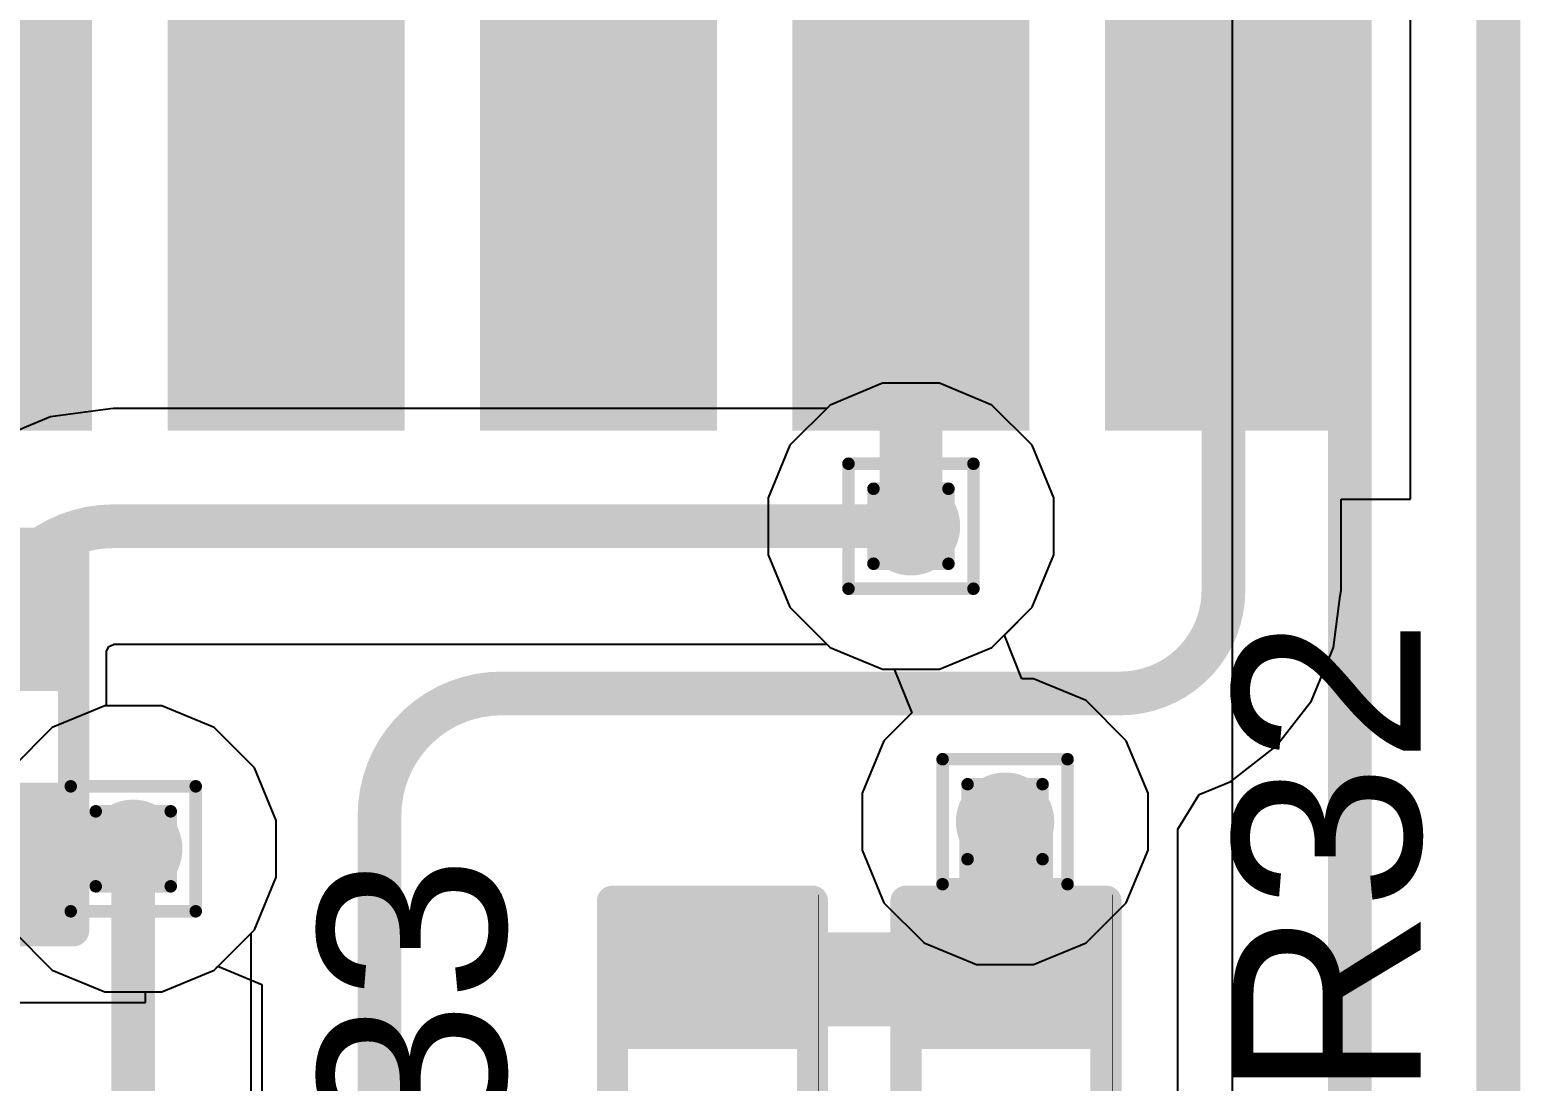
# Model space of a CAD drawing. Header units: inches. Extents: x -18 to 5357, y -8 to 5291.
# Drawn here: x 22.95 to 29.01, y 39.49 to 43.77 of the extents above; entities that cross this region are included whole.
import ezdxf

# ---------------------------------------------------------------- set-up
doc = ezdxf.new("R2010")
doc.units = ezdxf.units.IN
for name, color, linetype in [('Bottom Layer', 5, 'Continuous'), ('Drill Drawing', 1, 'Continuous'), ('Ground', 16, 'Continuous'), ('Power', 76, 'Continuous'), ('Top Layer', 1, 'Continuous'), ('Top Overlay', 2, 'Continuous'), ('Top Paste', 8, 'Continuous'), ('Top Solder', 216, 'Continuous'), ('Via Holes', 16, 'Continuous')]:
    doc.layers.add(name, color=color, linetype=linetype)
doc.styles.add('Arial', font='', dxfattribs={"height": 0.2})
doc.styles.get('Arial').set_extended_font_data('Arial')

# ---------------------------------------------------------------- blocks, each defined once
blk = doc.blocks.new('R___0402_41')
at = {"layer": 'Top Layer'}
for points in [[(-0.6985, -0.3175), (-0.6985, 0.3175), (-0.2413, 0.3175), (-0.2413, -0.3175)], [(0.2413, -0.3175), (0.2413, 0.3175), (0.6985, 0.3175), (0.6985, -0.3175)]]:
    blk.add_hatch(color=1, dxfattribs=at).paths.add_polyline_path(points)
at = {"layer": 'Top Paste'}
for points in [[(-0.6985, -0.3175), (-0.6985, 0.3175), (-0.2413, 0.3175), (-0.2413, -0.3175)], [(0.2413, -0.3175), (0.2413, 0.3175), (0.6985, 0.3175), (0.6985, -0.3175)]]:
    blk.add_hatch(color=8, dxfattribs=at).paths.add_polyline_path(points)
at = {"layer": 'Top Solder'}
for points in [[(-0.7535, -0.3725), (-0.7535, 0.3725), (-0.1863, 0.3725), (-0.1863, -0.3725)], [(0.1863, -0.3725), (0.1863, 0.3725), (0.7535, 0.3725), (0.7535, -0.3725)]]:
    blk.add_hatch(color=216, dxfattribs=at).paths.add_polyline_path(points)
at = {"layer": 'Top Overlay'}
for points in [[(-0.7874, 0.4064, 0.127, 0.127, 0), (0.7874, 0.4064, 0.127, 0.127, 0)], [(-0.7874, 0.4064, 0.127, 0.127, 0), (-0.7874, -0.4064, 0.127, 0.127, 0)], [(0.7874, 0.4064, 0.127, 0.127, 0), (0.7874, -0.4064, 0.127, 0.127, 0)], [(-0.7874, -0.4064, 0.127, 0.127, 0), (0.7874, -0.4064, 0.127, 0.127, 0)], [(-0.8128, -0.4318, 0.00323, 0.00323, 0), (0.8128, -0.4318, 0.00323, 0.00323, 0)]]:
    blk.add_lwpolyline(points, format="xyseb", dxfattribs=at)
for points in [[(-0.8191, 0.4064, 0.0635, 0.0635, 1), (-0.7556, 0.4064, 0.0635, 0.0635, 1)], [(-0.8191, 0.4064, 0.0635, 0.0635, 1), (-0.7556, 0.4064, 0.0635, 0.0635, 1)], [(0.7556, 0.4064, 0.0635, 0.0635, 1), (0.8191, 0.4064, 0.0635, 0.0635, 1)], [(0.7556, 0.4064, 0.0635, 0.0635, 1), (0.8191, 0.4064, 0.0635, 0.0635, 1)], [(-0.8191, -0.4064, 0.0635, 0.0635, 1), (-0.7556, -0.4064, 0.0635, 0.0635, 1)], [(-0.8191, -0.4064, 0.0635, 0.0635, 1), (-0.7556, -0.4064, 0.0635, 0.0635, 1)], [(0.7556, -0.4064, 0.0635, 0.0635, 1), (0.8191, -0.4064, 0.0635, 0.0635, 1)], [(0.7556, -0.4064, 0.0635, 0.0635, 1), (0.8191, -0.4064, 0.0635, 0.0635, 1)], [(-0.8136, -0.4318, 0.00161, 0.00161, 1), (-0.812, -0.4318, 0.00161, 0.00161, 1)], [(0.812, -0.4318, 0.00161, 0.00161, 1), (0.8136, -0.4318, 0.00161, 0.00161, 1)]]:
    blk.add_lwpolyline(points, format="xyseb", close=True, dxfattribs=at)
blk = doc.blocks.new('R___0402_42')
at = {"layer": 'Top Layer'}
for points in [[(-0.6985, -0.3175), (-0.6985, 0.3175), (-0.2413, 0.3175), (-0.2413, -0.3175)], [(0.2413, -0.3175), (0.2413, 0.3175), (0.6985, 0.3175), (0.6985, -0.3175)]]:
    blk.add_hatch(color=1, dxfattribs=at).paths.add_polyline_path(points)
at = {"layer": 'Top Paste'}
for points in [[(-0.6985, -0.3175), (-0.6985, 0.3175), (-0.2413, 0.3175), (-0.2413, -0.3175)], [(0.2413, -0.3175), (0.2413, 0.3175), (0.6985, 0.3175), (0.6985, -0.3175)]]:
    blk.add_hatch(color=8, dxfattribs=at).paths.add_polyline_path(points)
at = {"layer": 'Top Solder'}
for points in [[(-0.7535, -0.3725), (-0.7535, 0.3725), (-0.1863, 0.3725), (-0.1863, -0.3725)], [(0.1863, -0.3725), (0.1863, 0.3725), (0.7535, 0.3725), (0.7535, -0.3725)]]:
    blk.add_hatch(color=216, dxfattribs=at).paths.add_polyline_path(points)
at = {"layer": 'Top Overlay'}
for points in [[(-0.7874, 0.4064, 0.127, 0.127, 0), (0.7874, 0.4064, 0.127, 0.127, 0)], [(-0.7874, 0.4064, 0.127, 0.127, 0), (-0.7874, -0.4064, 0.127, 0.127, 0)], [(0.7874, 0.4064, 0.127, 0.127, 0), (0.7874, -0.4064, 0.127, 0.127, 0)], [(-0.7874, -0.4064, 0.127, 0.127, 0), (0.7874, -0.4064, 0.127, 0.127, 0)], [(-0.8128, -0.4318, 0.00323, 0.00323, 0), (0.8128, -0.4318, 0.00323, 0.00323, 0)]]:
    blk.add_lwpolyline(points, format="xyseb", dxfattribs=at)
for points in [[(-0.8191, 0.4064, 0.0635, 0.0635, 1), (-0.7556, 0.4064, 0.0635, 0.0635, 1)], [(-0.8191, 0.4064, 0.0635, 0.0635, 1), (-0.7556, 0.4064, 0.0635, 0.0635, 1)], [(0.7556, 0.4064, 0.0635, 0.0635, 1), (0.8191, 0.4064, 0.0635, 0.0635, 1)], [(0.7556, 0.4064, 0.0635, 0.0635, 1), (0.8191, 0.4064, 0.0635, 0.0635, 1)], [(-0.8191, -0.4064, 0.0635, 0.0635, 1), (-0.7556, -0.4064, 0.0635, 0.0635, 1)], [(-0.8191, -0.4064, 0.0635, 0.0635, 1), (-0.7556, -0.4064, 0.0635, 0.0635, 1)], [(0.7556, -0.4064, 0.0635, 0.0635, 1), (0.8191, -0.4064, 0.0635, 0.0635, 1)], [(0.7556, -0.4064, 0.0635, 0.0635, 1), (0.8191, -0.4064, 0.0635, 0.0635, 1)], [(-0.8136, -0.4318, 0.00161, 0.00161, 1), (-0.812, -0.4318, 0.00161, 0.00161, 1)], [(0.812, -0.4318, 0.00161, 0.00161, 1), (0.8136, -0.4318, 0.00161, 0.00161, 1)]]:
    blk.add_lwpolyline(points, format="xyseb", close=True, dxfattribs=at)
blk = doc.blocks.new('R___0402_45')
at = {"layer": 'Top Layer'}
for points in [[(-0.6985, -0.3175), (-0.6985, 0.3175), (-0.2413, 0.3175), (-0.2413, -0.3175)], [(0.2413, -0.3175), (0.2413, 0.3175), (0.6985, 0.3175), (0.6985, -0.3175)]]:
    blk.add_hatch(color=1, dxfattribs=at).paths.add_polyline_path(points)
at = {"layer": 'Top Paste'}
for points in [[(-0.6985, -0.3175), (-0.6985, 0.3175), (-0.2413, 0.3175), (-0.2413, -0.3175)], [(0.2413, -0.3175), (0.2413, 0.3175), (0.6985, 0.3175), (0.6985, -0.3175)]]:
    blk.add_hatch(color=8, dxfattribs=at).paths.add_polyline_path(points)
at = {"layer": 'Top Solder'}
for points in [[(-0.7535, -0.3725), (-0.7535, 0.3725), (-0.1863, 0.3725), (-0.1863, -0.3725)], [(0.1863, -0.3725), (0.1863, 0.3725), (0.7535, 0.3725), (0.7535, -0.3725)]]:
    blk.add_hatch(color=216, dxfattribs=at).paths.add_polyline_path(points)
at = {"layer": 'Top Overlay'}
for points in [[(0.7874, 0.4064, 0.127, 0.127, 0), (-0.7874, 0.4064, 0.127, 0.127, 0)], [(-0.7874, -0.4064, 0.127, 0.127, 0), (-0.7874, 0.4064, 0.127, 0.127, 0)], [(0.7874, -0.4064, 0.127, 0.127, 0), (0.7874, 0.4064, 0.127, 0.127, 0)], [(0.7874, -0.4064, 0.127, 0.127, 0), (-0.7874, -0.4064, 0.127, 0.127, 0)], [(0.8128, -0.4318, 0.00323, 0.00323, 0), (-0.8128, -0.4318, 0.00323, 0.00323, 0)]]:
    blk.add_lwpolyline(points, format="xyseb", dxfattribs=at)
for points in [[(-0.8191, 0.4064, 0.0635, 0.0635, 1), (-0.7556, 0.4064, 0.0635, 0.0635, 1)], [(-0.8191, 0.4064, 0.0635, 0.0635, 1), (-0.7556, 0.4064, 0.0635, 0.0635, 1)], [(0.7556, 0.4064, 0.0635, 0.0635, 1), (0.8191, 0.4064, 0.0635, 0.0635, 1)], [(0.7556, 0.4064, 0.0635, 0.0635, 1), (0.8191, 0.4064, 0.0635, 0.0635, 1)], [(-0.8191, -0.4064, 0.0635, 0.0635, 1), (-0.7556, -0.4064, 0.0635, 0.0635, 1)], [(-0.8191, -0.4064, 0.0635, 0.0635, 1), (-0.7556, -0.4064, 0.0635, 0.0635, 1)], [(0.7556, -0.4064, 0.0635, 0.0635, 1), (0.8191, -0.4064, 0.0635, 0.0635, 1)], [(0.7556, -0.4064, 0.0635, 0.0635, 1), (0.8191, -0.4064, 0.0635, 0.0635, 1)], [(-0.8136, -0.4318, 0.00161, 0.00161, 1), (-0.812, -0.4318, 0.00161, 0.00161, 1)], [(0.812, -0.4318, 0.00161, 0.00161, 1), (0.8136, -0.4318, 0.00161, 0.00161, 1)]]:
    blk.add_lwpolyline(points, format="xyseb", close=True, dxfattribs=at)
blk = doc.blocks.new('X1321WVS_2_05J_C40D53_81')
at = {"layer": 'Top Layer'}
for points in [[(-2.92, 3.15), (-2.16, 3.15), (-2.16, 0.75), (-2.92, 0.75)], [(-1.65, 3.15), (-0.89, 3.15), (-0.89, 0.75), (-1.65, 0.75)], [(-0.38, 3.15), (0.38, 3.15), (0.38, 0.75), (-0.38, 0.75)], [(2.16, 3.15), (2.92, 3.15), (2.92, 0.75), (2.16, 0.75)], [(0.89, 3.15), (1.65, 3.15), (1.65, 0.75), (0.89, 0.75)]]:
    blk.add_hatch(color=1, dxfattribs=at).paths.add_polyline_path(points)
at = {"layer": 'Top Paste'}
for points in [[(-2.92, 3.15), (-2.16, 3.15), (-2.16, 0.75), (-2.92, 0.75)], [(-1.65, 3.15), (-0.89, 3.15), (-0.89, 0.75), (-1.65, 0.75)], [(-0.38, 3.15), (0.38, 3.15), (0.38, 0.75), (-0.38, 0.75)], [(2.16, 3.15), (2.92, 3.15), (2.92, 0.75), (2.16, 0.75)], [(0.89, 3.15), (1.65, 3.15), (1.65, 0.75), (0.89, 0.75)]]:
    blk.add_hatch(color=8, dxfattribs=at).paths.add_polyline_path(points)
at = {"layer": 'Top Solder'}
for points in [[(-3.0216, 3.2516), (-2.0584, 3.2516), (-2.0584, 0.6484), (-3.0216, 0.6484)], [(-1.7516, 3.2516), (-0.7884, 3.2516), (-0.7884, 0.6484), (-1.7516, 0.6484)], [(-0.4816, 3.2516), (0.4816, 3.2516), (0.4816, 0.6484), (-0.4816, 0.6484)], [(0.7884, 3.2516), (1.7516, 3.2516), (1.7516, 0.6484), (0.7884, 0.6484)], [(2.0584, 3.2516), (3.0216, 3.2516), (3.0216, 0.6484), (2.0584, 0.6484)]]:
    blk.add_hatch(color=216, dxfattribs=at).paths.add_polyline_path(points)

msp = doc.modelspace()

# ---------------------------------------------------------------- hatches: boundary and pattern name
at = {"layer": 'Bottom Layer'}
h = msp.add_hatch(color=5, dxfattribs=at)
edge = h.paths.add_edge_path()
edge.add_arc((26.5291, 41.748), 0.2, 0, 360)
h = msp.add_hatch(color=5, dxfattribs=at)
edge = h.paths.add_edge_path()
edge.add_arc((26.9116, 40.547), 0.2, 0, 360)
h = msp.add_hatch(color=5, dxfattribs=at)
edge = h.paths.add_edge_path()
edge.add_arc((23.368, 40.4368), 0.2, 0, 360)
at = {"layer": 'Ground'}
h = msp.add_hatch(color=16, dxfattribs=at)
edge = h.paths.add_edge_path()
edge.add_arc((26.5291, 41.748), 0.2, 0, 360)
h = msp.add_hatch(color=16, dxfattribs=at)
edge = h.paths.add_edge_path()
edge.add_arc((26.9116, 40.547), 0.2, 0, 360)
h = msp.add_hatch(color=16, dxfattribs=at)
edge = h.paths.add_edge_path()
edge.add_arc((23.368, 40.4368), 0.2, 0, 360)
at = {"layer": 'Power'}
h = msp.add_hatch(color=76, dxfattribs=at)
edge = h.paths.add_edge_path()
edge.add_arc((26.5291, 41.748), 0.2, 0, 360)
h = msp.add_hatch(color=76, dxfattribs=at)
edge = h.paths.add_edge_path()
edge.add_arc((26.9116, 40.547), 0.2, 0, 360)
h = msp.add_hatch(color=76, dxfattribs=at)
edge = h.paths.add_edge_path()
edge.add_arc((23.368, 40.4368), 0.2, 0, 360)
at = {"layer": 'Top Layer'}
h = msp.add_hatch(color=1, dxfattribs=at)
edge = h.paths.add_edge_path()
edge.add_arc((26.5291, 41.748), 0.2, 0, 360)
h = msp.add_hatch(color=1, dxfattribs=at)
edge = h.paths.add_edge_path()
edge.add_arc((26.9116, 40.547), 0.2, 0, 360)
h = msp.add_hatch(color=1, dxfattribs=at)
edge = h.paths.add_edge_path()
edge.add_arc((23.368, 40.4368), 0.2, 0, 360)
at = {"layer": 'Via Holes'}
h = msp.add_hatch(color=7, dxfattribs=at)
edge = h.paths.add_edge_path()
edge.add_arc((26.5291, 41.748), 0.1, 0, 360)
h = msp.add_hatch(color=7, dxfattribs=at)
edge = h.paths.add_edge_path()
edge.add_arc((26.9116, 40.547), 0.1, 0, 360)
h = msp.add_hatch(color=7, dxfattribs=at)
edge = h.paths.add_edge_path()
edge.add_arc((23.368, 40.4368), 0.1, 0, 360)

# ---------------------------------------------------------------- linework, layer by layer
at = {"layer": 'Bottom Layer'}
for p, q in [((27.834, 48.6865), (27.834, 38.9347)), ((26.4136, 42.329), (26.2, 42.2405)), ((26.6447, 42.329), (26.4136, 42.329)), ((26.8582, 42.2405), (26.6447, 42.329)), ((23.2757, 42.2248), (23.0323, 42.1927)), ((23.2873, 42.2271), (23.2757, 42.2248)), ((26.1866, 42.2271), (23.2873, 42.2271)), ((26.2, 42.2405), (26.1866, 42.2271)), ((27.0217, 42.0771), (26.8582, 42.2405)), ((23.0323, 42.1927), (22.7947, 42.0943)), ((27.1101, 41.8636), (27.0217, 42.0771)), ((27.1101, 41.6324), (27.1101, 41.8636)), ((27.0217, 41.4189), (27.1101, 41.6324)), ((26.9086, 41.3058), (27.0217, 41.4189)), ((23.261, 41.2411), (23.2687, 41.2597)), ((23.2687, 41.2597), (23.2873, 41.2674)), ((23.2873, 41.2674), (23.2873, 41.2689)), ((23.2873, 41.2689), (26.1866, 41.2689)), ((26.1866, 41.2689), (26.2, 41.2554)), ((26.2, 41.2554), (26.4136, 41.167)), ((26.9798, 41.128), (26.9086, 41.3058)), ((23.2595, 41.0178), (23.2595, 41.2411)), ((23.2595, 41.2411), (23.261, 41.2411)), ((26.4136, 41.167), (26.4609, 41.167)), ((26.4609, 41.167), (26.5322, 40.9892)), ((27.0272, 41.128), (26.9798, 41.128)), ((27.2407, 41.0395), (27.0272, 41.128)), ((23.4836, 41.0178), (23.2595, 41.0178)), ((23.6971, 40.9293), (23.4836, 41.0178)), ((27.4042, 40.8761), (27.2407, 41.0395)), ((26.5322, 40.9892), (26.4191, 40.8761)), ((23.8605, 40.7659), (23.6971, 40.9293)), ((26.4191, 40.8761), (26.3306, 40.6626)), ((27.4926, 40.6626), (27.4042, 40.8761)), ((23.949, 40.5524), (23.8605, 40.7659)), ((26.3306, 40.6626), (26.3306, 40.4314)), ((27.4926, 40.4314), (27.4926, 40.6626)), ((23.949, 40.3212), (23.949, 40.5524)), ((26.3306, 40.4314), (26.4191, 40.2179)), ((27.4042, 40.2179), (27.4926, 40.4314)), ((23.8605, 40.1077), (23.949, 40.3212)), ((26.4191, 40.2179), (26.5825, 40.0545)), ((27.2407, 40.0545), (27.4042, 40.2179)), ((23.8471, 40.0942), (23.8605, 40.1077)), ((23.8471, 37.4534), (23.8471, 40.0942)), ((26.5825, 40.0545), (26.7961, 39.966)), ((27.0272, 39.966), (27.2407, 40.0545)), ((26.7961, 39.966), (27.0272, 39.966))]:
    msp.add_line(p, q, dxfattribs=at)
for points in [[(28.9164, 38.4497, 0.1778, 0.1778, 0), (28.9164, 52.8094, 0.1778, 0.1778, 0)], [(28.3132, 38.8448, 0.1778, 0.1778, 0), (28.3132, 52.3135, 0.1778, 0.1778, 0)], [(22.7804, 41.2411, 0.1778, 0.1778, -0.414214), (23.2873, 41.748, 0.1778, 0.1778, 0)], [(23.2873, 41.748, 0.1778, 0.1778, 0), (26.5291, 41.748, 0.1778, 0.1778, 0)], [(23.368, 37.3668, 0.1778, 0.1778, 0), (23.368, 40.4368, 0.1778, 0.1778, 0)]]:
    msp.add_lwpolyline(points, format="xyseb", dxfattribs=at)
for points in [[(23.2428, 41.748, 0.0889, 0.0889, 1), (23.3317, 41.748, 0.0889, 0.0889, 1)], [(23.2428, 41.748, 0.0889, 0.0889, 1), (23.3317, 41.748, 0.0889, 0.0889, 1)], [(26.4847, 41.748, 0.0889, 0.0889, 1), (26.5736, 41.748, 0.0889, 0.0889, 1)], [(23.3236, 40.4368, 0.0889, 0.0889, 1), (23.4124, 40.4368, 0.0889, 0.0889, 1)]]:
    msp.add_lwpolyline(points, format="xyseb", close=True, dxfattribs=at)
at = {"layer": 'Drill Drawing'}
for points in [[(26.2751, 42.002, 0.0508, 0.0508, 0), (26.7831, 42.002, 0.0508, 0.0508, 0)], [(26.2751, 41.494, 0.0508, 0.0508, 0), (26.2751, 42.002, 0.0508, 0.0508, 0)], [(26.7831, 41.494, 0.0508, 0.0508, 0), (26.7831, 42.002, 0.0508, 0.0508, 0)], [(26.3767, 41.9004, 0.0508, 0.0508, 0), (26.6815, 41.9004, 0.0508, 0.0508, 0)], [(26.3767, 41.5956, 0.0508, 0.0508, 0), (26.3767, 41.9004, 0.0508, 0.0508, 0)], [(26.6815, 41.5956, 0.0508, 0.0508, 0), (26.6815, 41.9004, 0.0508, 0.0508, 0)], [(26.3767, 41.5956, 0.0508, 0.0508, 0), (26.6815, 41.5956, 0.0508, 0.0508, 0)], [(26.2751, 41.494, 0.0508, 0.0508, 0), (26.7831, 41.494, 0.0508, 0.0508, 0)], [(26.6576, 40.801, 0.0508, 0.0508, 0), (27.1656, 40.801, 0.0508, 0.0508, 0)], [(26.6576, 40.293, 0.0508, 0.0508, 0), (26.6576, 40.801, 0.0508, 0.0508, 0)], [(27.1656, 40.293, 0.0508, 0.0508, 0), (27.1656, 40.801, 0.0508, 0.0508, 0)], [(23.114, 40.6908, 0.0508, 0.0508, 0), (23.622, 40.6908, 0.0508, 0.0508, 0)], [(23.114, 40.1828, 0.0508, 0.0508, 0), (23.114, 40.6908, 0.0508, 0.0508, 0)], [(23.622, 40.1828, 0.0508, 0.0508, 0), (23.622, 40.6908, 0.0508, 0.0508, 0)], [(26.7592, 40.6994, 0.0508, 0.0508, 0), (27.064, 40.6994, 0.0508, 0.0508, 0)], [(26.7592, 40.3946, 0.0508, 0.0508, 0), (26.7592, 40.6994, 0.0508, 0.0508, 0)], [(27.064, 40.3946, 0.0508, 0.0508, 0), (27.064, 40.6994, 0.0508, 0.0508, 0)], [(23.2156, 40.5892, 0.0508, 0.0508, 0), (23.5204, 40.5892, 0.0508, 0.0508, 0)], [(23.2156, 40.2844, 0.0508, 0.0508, 0), (23.2156, 40.5892, 0.0508, 0.0508, 0)], [(23.5204, 40.2844, 0.0508, 0.0508, 0), (23.5204, 40.5892, 0.0508, 0.0508, 0)], [(26.7592, 40.3946, 0.0508, 0.0508, 0), (27.064, 40.3946, 0.0508, 0.0508, 0)], [(23.2156, 40.2844, 0.0508, 0.0508, 0), (23.5204, 40.2844, 0.0508, 0.0508, 0)], [(26.6576, 40.293, 0.0508, 0.0508, 0), (27.1656, 40.293, 0.0508, 0.0508, 0)], [(23.114, 40.1828, 0.0508, 0.0508, 0), (23.622, 40.1828, 0.0508, 0.0508, 0)]]:
    msp.add_lwpolyline(points, format="xyseb", dxfattribs=at)
for points in [[(26.2624, 42.002, 0.0254, 0.0254, 1), (26.2878, 42.002, 0.0254, 0.0254, 1)], [(26.2624, 42.002, 0.0254, 0.0254, 1), (26.2878, 42.002, 0.0254, 0.0254, 1)], [(26.7704, 42.002, 0.0254, 0.0254, 1), (26.7958, 42.002, 0.0254, 0.0254, 1)], [(26.7704, 42.002, 0.0254, 0.0254, 1), (26.7958, 42.002, 0.0254, 0.0254, 1)], [(26.364, 41.9004, 0.0254, 0.0254, 1), (26.3894, 41.9004, 0.0254, 0.0254, 1)], [(26.364, 41.9004, 0.0254, 0.0254, 1), (26.3894, 41.9004, 0.0254, 0.0254, 1)], [(26.6688, 41.9004, 0.0254, 0.0254, 1), (26.6942, 41.9004, 0.0254, 0.0254, 1)], [(26.6688, 41.9004, 0.0254, 0.0254, 1), (26.6942, 41.9004, 0.0254, 0.0254, 1)], [(26.364, 41.5956, 0.0254, 0.0254, 1), (26.3894, 41.5956, 0.0254, 0.0254, 1)], [(26.364, 41.5956, 0.0254, 0.0254, 1), (26.3894, 41.5956, 0.0254, 0.0254, 1)], [(26.6688, 41.5956, 0.0254, 0.0254, 1), (26.6942, 41.5956, 0.0254, 0.0254, 1)], [(26.6688, 41.5956, 0.0254, 0.0254, 1), (26.6942, 41.5956, 0.0254, 0.0254, 1)], [(26.2624, 41.494, 0.0254, 0.0254, 1), (26.2878, 41.494, 0.0254, 0.0254, 1)], [(26.2624, 41.494, 0.0254, 0.0254, 1), (26.2878, 41.494, 0.0254, 0.0254, 1)], [(26.7704, 41.494, 0.0254, 0.0254, 1), (26.7958, 41.494, 0.0254, 0.0254, 1)], [(26.7704, 41.494, 0.0254, 0.0254, 1), (26.7958, 41.494, 0.0254, 0.0254, 1)], [(26.6449, 40.801, 0.0254, 0.0254, 1), (26.6703, 40.801, 0.0254, 0.0254, 1)], [(26.6449, 40.801, 0.0254, 0.0254, 1), (26.6703, 40.801, 0.0254, 0.0254, 1)], [(27.1529, 40.801, 0.0254, 0.0254, 1), (27.1783, 40.801, 0.0254, 0.0254, 1)], [(27.1529, 40.801, 0.0254, 0.0254, 1), (27.1783, 40.801, 0.0254, 0.0254, 1)], [(23.1013, 40.6908, 0.0254, 0.0254, 1), (23.1267, 40.6908, 0.0254, 0.0254, 1)], [(23.1013, 40.6908, 0.0254, 0.0254, 1), (23.1267, 40.6908, 0.0254, 0.0254, 1)], [(23.6093, 40.6908, 0.0254, 0.0254, 1), (23.6347, 40.6908, 0.0254, 0.0254, 1)], [(23.6093, 40.6908, 0.0254, 0.0254, 1), (23.6347, 40.6908, 0.0254, 0.0254, 1)], [(26.7465, 40.6994, 0.0254, 0.0254, 1), (26.7719, 40.6994, 0.0254, 0.0254, 1)], [(26.7465, 40.6994, 0.0254, 0.0254, 1), (26.7719, 40.6994, 0.0254, 0.0254, 1)], [(27.0513, 40.6994, 0.0254, 0.0254, 1), (27.0767, 40.6994, 0.0254, 0.0254, 1)], [(27.0513, 40.6994, 0.0254, 0.0254, 1), (27.0767, 40.6994, 0.0254, 0.0254, 1)], [(23.2029, 40.5892, 0.0254, 0.0254, 1), (23.2283, 40.5892, 0.0254, 0.0254, 1)], [(23.2029, 40.5892, 0.0254, 0.0254, 1), (23.2283, 40.5892, 0.0254, 0.0254, 1)], [(23.5077, 40.5892, 0.0254, 0.0254, 1), (23.5331, 40.5892, 0.0254, 0.0254, 1)], [(23.5077, 40.5892, 0.0254, 0.0254, 1), (23.5331, 40.5892, 0.0254, 0.0254, 1)], [(26.7465, 40.3946, 0.0254, 0.0254, 1), (26.7719, 40.3946, 0.0254, 0.0254, 1)], [(26.7465, 40.3946, 0.0254, 0.0254, 1), (26.7719, 40.3946, 0.0254, 0.0254, 1)], [(27.0513, 40.3946, 0.0254, 0.0254, 1), (27.0767, 40.3946, 0.0254, 0.0254, 1)], [(27.0513, 40.3946, 0.0254, 0.0254, 1), (27.0767, 40.3946, 0.0254, 0.0254, 1)], [(23.2029, 40.2844, 0.0254, 0.0254, 1), (23.2283, 40.2844, 0.0254, 0.0254, 1)], [(23.2029, 40.2844, 0.0254, 0.0254, 1), (23.2283, 40.2844, 0.0254, 0.0254, 1)], [(23.5077, 40.2844, 0.0254, 0.0254, 1), (23.5331, 40.2844, 0.0254, 0.0254, 1)], [(23.5077, 40.2844, 0.0254, 0.0254, 1), (23.5331, 40.2844, 0.0254, 0.0254, 1)], [(26.6449, 40.293, 0.0254, 0.0254, 1), (26.6703, 40.293, 0.0254, 0.0254, 1)], [(26.6449, 40.293, 0.0254, 0.0254, 1), (26.6703, 40.293, 0.0254, 0.0254, 1)], [(27.1529, 40.293, 0.0254, 0.0254, 1), (27.1783, 40.293, 0.0254, 0.0254, 1)], [(27.1529, 40.293, 0.0254, 0.0254, 1), (27.1783, 40.293, 0.0254, 0.0254, 1)], [(23.1013, 40.1828, 0.0254, 0.0254, 1), (23.1267, 40.1828, 0.0254, 0.0254, 1)], [(23.1013, 40.1828, 0.0254, 0.0254, 1), (23.1267, 40.1828, 0.0254, 0.0254, 1)], [(23.6093, 40.1828, 0.0254, 0.0254, 1), (23.6347, 40.1828, 0.0254, 0.0254, 1)], [(23.6093, 40.1828, 0.0254, 0.0254, 1), (23.6347, 40.1828, 0.0254, 0.0254, 1)]]:
    msp.add_lwpolyline(points, format="xyseb", close=True, dxfattribs=at)
at = {"layer": 'Ground'}
for p, q in [((26.4136, 42.329), (26.2, 42.2405)), ((26.6447, 42.329), (26.4136, 42.329)), ((26.8582, 42.2405), (26.6447, 42.329)), ((26.2, 42.2405), (26.0366, 42.0771)), ((27.0217, 42.0771), (26.8582, 42.2405)), ((26.0366, 42.0771), (25.9481, 41.8636)), ((27.1101, 41.8636), (27.0217, 42.0771)), ((25.9481, 41.8636), (25.9481, 41.6324)), ((27.1101, 41.6324), (27.1101, 41.8636)), ((25.9481, 41.6324), (26.0366, 41.4189)), ((27.0217, 41.4189), (27.1101, 41.6324)), ((26.0366, 41.4189), (26.2, 41.2554)), ((26.9086, 41.3058), (27.0217, 41.4189)), ((26.2, 41.2554), (26.4136, 41.167)), ((26.9798, 41.128), (26.9086, 41.3058)), ((26.4136, 41.167), (26.4609, 41.167)), ((26.4609, 41.167), (26.5322, 40.9892)), ((27.0272, 41.128), (26.9798, 41.128)), ((27.2407, 41.0395), (27.0272, 41.128)), ((23.2524, 41.0178), (23.0389, 40.9293)), ((23.4836, 41.0178), (23.2524, 41.0178)), ((23.6971, 40.9293), (23.4836, 41.0178)), ((27.4042, 40.8761), (27.2407, 41.0395)), ((26.5322, 40.9892), (26.4191, 40.8761)), ((23.0389, 40.9293), (22.8755, 40.7659)), ((23.8605, 40.7659), (23.6971, 40.9293)), ((26.4191, 40.8761), (26.3306, 40.6626)), ((27.4926, 40.6626), (27.4042, 40.8761)), ((23.949, 40.5524), (23.8605, 40.7659)), ((26.3306, 40.6626), (26.3306, 40.4314)), ((27.4926, 40.4314), (27.4926, 40.6626)), ((23.949, 40.3212), (23.949, 40.5524)), ((26.3306, 40.4314), (26.4191, 40.2179)), ((27.4042, 40.2179), (27.4926, 40.4314)), ((23.8605, 40.1077), (23.949, 40.3212)), ((26.4191, 40.2179), (26.5825, 40.0545)), ((27.2407, 40.0545), (27.4042, 40.2179)), ((22.8755, 40.1077), (23.0389, 39.9443)), ((23.6971, 39.9443), (23.8605, 40.1077)), ((26.5825, 40.0545), (26.7961, 39.966)), ((27.0272, 39.966), (27.2407, 40.0545)), ((23.0389, 39.9443), (23.2524, 39.8558)), ((23.4836, 39.8558), (23.6971, 39.9443)), ((26.7961, 39.966), (27.0272, 39.966)), ((23.2524, 39.8558), (23.4836, 39.8558))]:
    msp.add_line(p, q, dxfattribs=at)
at = {"layer": 'Power'}
for p, q in [((26.4136, 42.329), (26.2, 42.2405)), ((26.6447, 42.329), (26.4136, 42.329)), ((26.8582, 42.2405), (26.6447, 42.329)), ((26.2, 42.2405), (26.0366, 42.0771)), ((27.0217, 42.0771), (26.8582, 42.2405)), ((26.0366, 42.0771), (25.9481, 41.8636)), ((27.1101, 41.8636), (27.0217, 42.0771)), ((25.9481, 41.8636), (25.9481, 41.6324)), ((27.1101, 41.6324), (27.1101, 41.8636)), ((25.9481, 41.6324), (26.0366, 41.4189)), ((27.0217, 41.4189), (27.1101, 41.6324)), ((26.0366, 41.4189), (26.2, 41.2554)), ((26.8582, 41.2554), (27.0217, 41.4189)), ((26.2, 41.2554), (26.4136, 41.167)), ((26.6447, 41.167), (26.8582, 41.2554)), ((26.4136, 41.167), (26.6447, 41.167)), ((23.2524, 41.0178), (23.0389, 40.9293)), ((23.4836, 41.0178), (23.2524, 41.0178)), ((23.6971, 40.9293), (23.4836, 41.0178)), ((23.0389, 40.9293), (22.8755, 40.7659)), ((23.8605, 40.7659), (23.6971, 40.9293)), ((23.949, 40.5524), (23.8605, 40.7659)), ((23.949, 40.3212), (23.949, 40.5524)), ((23.8605, 40.1077), (23.949, 40.3212)), ((22.8755, 40.1077), (23.0389, 39.9443)), ((23.6971, 39.9443), (23.8605, 40.1077)), ((23.0389, 39.9443), (23.2524, 39.8558)), ((23.4836, 39.8558), (23.6971, 39.9443)), ((23.2524, 39.8558), (23.4836, 39.8558))]:
    msp.add_line(p, q, dxfattribs=at)
at = {"layer": 'Top Layer'}
for p, q in [((28.5601, 41.8575), (28.5601, 45.0195)), ((28.2782, 41.4873), (28.2782, 41.8575)), ((28.2782, 41.8575), (28.5601, 41.8575)), ((28.2461, 41.2552), (28.2737, 41.4645)), ((28.2737, 41.4645), (28.2782, 41.4873)), ((28.1566, 41.039), (28.2461, 41.2552)), ((28.0141, 40.8534), (28.1566, 41.039)), ((27.8285, 40.7109), (28.0141, 40.8534)), ((27.7008, 40.658), (27.8285, 40.7109)), ((27.6141, 40.5161), (27.7008, 40.658)), ((27.6141, 39.2969), (27.6141, 40.5161)), ((23.4836, 39.8558), (23.6971, 39.9443)), ((23.6971, 39.9443), (23.7122, 39.9594)), ((23.7122, 39.9594), (23.89, 39.8857)), ((23.89, 39.8857), (23.89, 34.6485)), ((22.0206, 39.812), (23.4176, 39.812)), ((23.4176, 39.812), (23.4176, 39.8558)), ((23.4176, 39.8558), (23.4836, 39.8558))]:
    msp.add_line(p, q, dxfattribs=at)
for points in [[(25.2591, 43.4385, 0.381, 0.381, 0), (25.2591, 45.1104, 0.381, 0.381, 0)], [(26.5291, 41.748, 0.254, 0.254, 0), (26.5291, 43.4385, 0.254, 0.254, 0)], [(27.7991, 41.4873, 0.1778, 0.1778, 0), (27.7991, 43.4385, 0.1778, 0.1778, 0)], [(27.7991, 41.4873, 0.1778, 0.1778, -0.414214), (27.3802, 41.0684, 0.1778, 0.1778, 0)], [(24.3691, 40.5722, 0.1778, 0.1778, -0.414214), (24.8652, 41.0684, 0.1778, 0.1778, 0)], [(24.8652, 41.0684, 0.1778, 0.1778, 0), (27.3802, 41.0684, 0.1778, 0.1778, 0)], [(26.9116, 40.5419, 0.381, 0.381, 0), (26.9116, 40.547, 0.381, 0.381, 0)], [(26.9116, 40.5419, 0.381, 0.381, 0), (26.9156, 40.5378, 0.381, 0.381, 0)], [(26.9156, 39.9065, 0.381, 0.381, 0), (26.9156, 40.5378, 0.381, 0.381, 0)], [(24.3691, 34.6485, 0.1778, 0.1778, 0), (24.3691, 40.5722, 0.1778, 0.1778, 0)], [(22.7191, 40.4216, 0.254, 0.254, 0), (23.368, 40.4216, 0.254, 0.254, 0)], [(23.368, 40.4216, 0.254, 0.254, 0), (23.368, 40.4368, 0.254, 0.254, 0)], [(25.7224, 39.9065, 0.381, 0.381, 0), (26.9156, 39.9065, 0.381, 0.381, 0)], [(26.9156, 39.9065, 0.381, 0.381, 0), (26.9156, 39.9065, 0.381, 0.381, 0)]]:
    msp.add_lwpolyline(points, format="xyseb", dxfattribs=at)
for points in [[(25.1639, 43.4385, 0.1905, 0.1905, 1), (25.3544, 43.4385, 0.1905, 0.1905, 1)], [(26.4656, 43.4385, 0.127, 0.127, 1), (26.5926, 43.4385, 0.127, 0.127, 1)], [(27.7547, 43.4385, 0.0889, 0.0889, 1), (27.8436, 43.4385, 0.0889, 0.0889, 1)], [(26.4656, 41.748, 0.127, 0.127, 1), (26.5926, 41.748, 0.127, 0.127, 1)], [(27.7547, 41.4873, 0.0889, 0.0889, 1), (27.8436, 41.4873, 0.0889, 0.0889, 1)], [(27.7547, 41.4873, 0.0889, 0.0889, 1), (27.8436, 41.4873, 0.0889, 0.0889, 1)], [(24.8208, 41.0684, 0.0889, 0.0889, 1), (24.9097, 41.0684, 0.0889, 0.0889, 1)], [(24.8208, 41.0684, 0.0889, 0.0889, 1), (24.9097, 41.0684, 0.0889, 0.0889, 1)], [(27.3358, 41.0684, 0.0889, 0.0889, 1), (27.4247, 41.0684, 0.0889, 0.0889, 1)], [(27.3358, 41.0684, 0.0889, 0.0889, 1), (27.4247, 41.0684, 0.0889, 0.0889, 1)], [(26.8164, 40.547, 0.1905, 0.1905, 1), (27.0069, 40.547, 0.1905, 0.1905, 1)], [(26.8164, 40.5419, 0.1905, 0.1905, 1), (27.0069, 40.5419, 0.1905, 0.1905, 1)], [(26.8164, 40.5419, 0.1905, 0.1905, 1), (27.0069, 40.5419, 0.1905, 0.1905, 1)], [(26.8204, 40.5378, 0.1905, 0.1905, 1), (27.0109, 40.5378, 0.1905, 0.1905, 1)], [(26.8204, 40.5378, 0.1905, 0.1905, 1), (27.0109, 40.5378, 0.1905, 0.1905, 1)], [(24.3247, 40.5722, 0.0889, 0.0889, 1), (24.4136, 40.5722, 0.0889, 0.0889, 1)], [(24.3247, 40.5722, 0.0889, 0.0889, 1), (24.4136, 40.5722, 0.0889, 0.0889, 1)], [(23.3045, 40.4368, 0.127, 0.127, 1), (23.4315, 40.4368, 0.127, 0.127, 1)], [(23.3045, 40.4216, 0.127, 0.127, 1), (23.4315, 40.4216, 0.127, 0.127, 1)], [(23.3045, 40.4216, 0.127, 0.127, 1), (23.4315, 40.4216, 0.127, 0.127, 1)], [(25.6271, 39.9065, 0.1905, 0.1905, 1), (25.8176, 39.9065, 0.1905, 0.1905, 1)], [(26.8204, 39.9065, 0.1905, 0.1905, 1), (27.0109, 39.9065, 0.1905, 0.1905, 1)], [(26.8204, 39.9065, 0.1905, 0.1905, 1), (27.0109, 39.9065, 0.1905, 0.1905, 1)], [(26.8204, 39.9065, 0.1905, 0.1905, 1), (27.0109, 39.9065, 0.1905, 0.1905, 1)], [(26.8204, 39.9065, 0.1905, 0.1905, 1), (27.0109, 39.9065, 0.1905, 0.1905, 1)]]:
    msp.add_lwpolyline(points, format="xyseb", close=True, dxfattribs=at)

# ---------------------------------------------------------------- block references
for name, p, rotation in [('X1321WVS_2_05J_C40D53_81', (25.2591, 45.3885), 180), ('R___0402_45', (22.7191, 40.8915), 270), ('R___0402_41', (25.7224, 39.4366), 90), ('R___0402_42', (26.9156, 39.4366), 90)]:
    msp.add_blockref(name, p, dxfattribs=dict(rotation=rotation))

# ---------------------------------------------------------------- texts
at = {"layer": 'Top Overlay', "style": 'Arial'}
for s, p in [('R32', (28.6003, 39.4211)), ('R33', (24.8816, 38.4565))]:
    msp.add_text(s, height=0.762, rotation=90, dxfattribs=at).set_placement(p)

doc.saveas('drawing.dxf')
